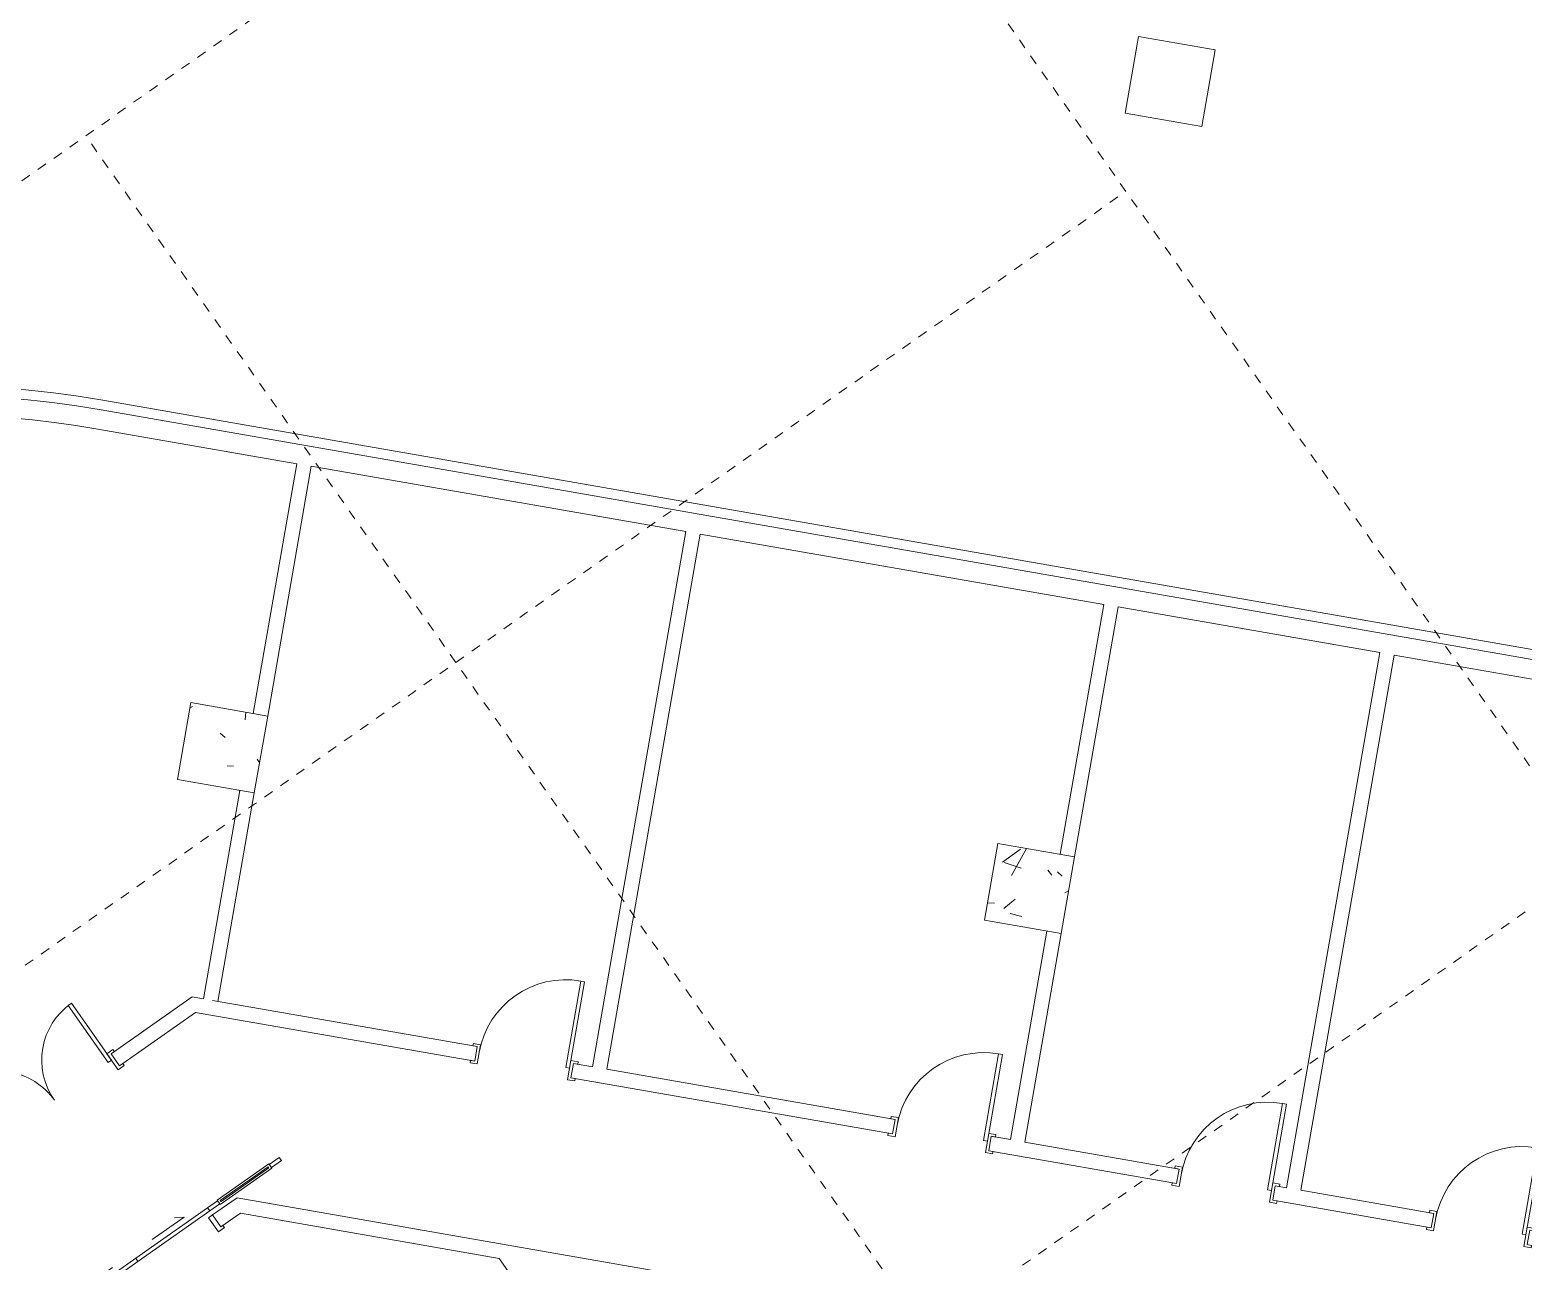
# Model space of a CAD drawing. Extents: x 274235 to 276654, y 142848 to 144425.
# Drawn here: x 276118.33 to 276133.65, y 143092.39 to 143105.01 of the extents above; entities that cross this region are included whole.
import ezdxf

# ---------------------------------------------------------------- set-up
doc = ezdxf.new("R2010")
doc.units = 0
doc.header["$LTSCALE"] = 1.5
doc.linetypes.add('ACM-G-CENTER', pattern=[50.800000000000004, 31.75, -6.350000000000001, 6.350000000000001, -6.350000000000001])
doc.layers.get('0').update_dxf_attribs({"linetype": 'CONTINUOUS', "lineweight": 0})
for name, color, linetype, lineweight in [('_ACM-A-DETL', 7, 'CONTINUOUS', 5), ('_ACM-A-DOOR', 1, 'CONTINUOUS', 5), ('_ACM-A-GRID', 3, 'CONTINUOUS', 5), ('_ACM-A-WALL-FULL', 6, 'CONTINUOUS', 13), ('_ACM-S-STRU-CLOS', 5, 'CONTINUOUS', 5)]:
    doc.layers.add(name, color=color, linetype=linetype, lineweight=lineweight)

# ---------------------------------------------------------------- blocks, each defined once
blk = doc.blocks.new('M_Concrete-Rectangular-Column - 800 x 800mm-V27-B1_Working')
at = {"layer": '_ACM-S-STRU-CLOS'}
h = blk.add_hatch(dxfattribs=at)
h.set_pattern_fill('FP_16', color=256, style=0, pattern_type=2)
h.set_pattern_definition([(49.99999999999999, (-882604.1240000001, -671604.566), (3643.681986006824, -318.7812880006761), [381, -4191]), (355, (-882604.1240000001, -671604.566), (-704.8562580461121, 3821.135846227694), [304.8, -3352.8]), (100.451, (-882300.484, -671631.1309999999), (2938.852362929117, 3502.332152374178), [323.8, -3561.801]), (46.184, (-882604.1240000001, -670588.566), (5421.581919880712, -840.8554984886337), [571.5, -6286.5]), (96.636, (-882152.325, -670658.636), (4748.051319755933, 4948.551449789822), [485.7, -5342.701999999999]), (351.184, (-882604.1240000001, -670588.566), (4748.100788072627, 4948.506072045693), [457.2, -5029.2]), (21, (-882096.1240000001, -670842.566), (3032.287836333134, -2045.304476687058), [381, -4191]), (326, (-882096.1240000001, -670842.566), (1236.042244531653, 3683.761809559103), [304.8, -3352.8]), (71.45100000000001, (-881843.433, -671013.0079999999), (4268.342513760047, 1638.424823382678), [323.8, -3561.801]), (37.50000000000001, (-882604.1240000001, -671604.566), (61.77206501183639, 1691.100777463062), [167.64, -3144.52, 167.64, -6601.46]), (37.50000000000001, (-882604.1240000001, -671604.566), (61.77206501183639, 1691.100777463062), [-3479.8, -3235.96, 167.64, -3197.86]), (7.499999999999999, (-882604.1240000001, -671604.566), (1336.393250206115, 2003.61149636239), [167.64, -1772.92, 167.64, -4351.02]), (7.499999999999999, (-882604.1240000001, -671604.566), (1336.393250206115, 2003.61149636239), [-2108.2, -3068.32, 167.64, -1115.06]), (327.5, (-883736.964, -671604.566), (2711.817807077548, -114.578640950727), [167.64, -1102.36, -9220.2]), (327.5, (-883736.964, -671604.566), (2711.817807077548, -114.578640950727), [-1270, 167.64, -3794.76, -5257.8]), (327.5, (-883736.964, -671604.566), (2711.817807077548, -114.578640950727), [-5232.4, 167.64, -5090.16]), (317.5, (-884244.964, -671604.566), (2962.585592803855, 508.5334453662156), [167.64, -1483.36, 167.64, -6197.6]), (317.5, (-884244.964, -671604.566), (2962.585592803855, 508.5334453662156), [-1818.64, -2463.8, 167.64, -3566.16])])
h.paths.add_polyline_path([(400.0000000009486, -399.9999999993547), (400.0000000009486, 400.0000000006368), (-399.9999999990774, 400.0000000006368), (-399.9999999990774, -399.9999999993547)])
at = {"layer": '_ACM-A-DETL', "color": 250}
for p, q in [((400.0000000000002, 400.0000000000002), (-399.9999999999999, 400.0000000000002)), ((-399.9999999999999, 400.0000000000002), (-399.9999999999999, -399.9999999999999)), ((400.0000000000002, -399.9999999999999), (400.0000000000002, 400.0000000000002)), ((-399.9999999999999, -399.9999999999999), (400.0000000000002, -399.9999999999999))]:
    blk.add_line(p, q, dxfattribs=at)
blk = doc.blocks.new('M_Concrete-Rectangular-Column - 800 x 800mm-V38-B1_Working')
at = {"layer": '_ACM-S-STRU-CLOS'}
h = blk.add_hatch(dxfattribs=at)
h.set_pattern_fill('FP_23', color=256, style=0, pattern_type=2)
h.set_pattern_definition([(49.99999999999999, (-882604.1240000001, -680004.566), (3643.681986006824, -318.7812880006761), [381, -4191]), (355, (-882604.1240000001, -680004.566), (-704.8562580461121, 3821.135846227694), [304.8, -3352.8]), (100.451, (-882300.484, -680031.1309999999), (2938.852362929117, 3502.332152374178), [323.8, -3561.801]), (46.184, (-882604.1240000001, -678988.566), (5421.581919880712, -840.8554984886337), [571.5, -6286.5]), (96.636, (-882152.325, -679058.6359999999), (4748.051319755933, 4948.551449789822), [485.7, -5342.701999999999]), (351.184, (-882604.1240000001, -678988.566), (4748.100788072627, 4948.506072045693), [457.2, -5029.2]), (21, (-882096.1240000001, -679242.566), (3032.287836333134, -2045.304476687058), [381, -4191]), (326, (-882096.1240000001, -679242.566), (1236.042244531653, 3683.761809559103), [304.8, -3352.8]), (71.45100000000001, (-881843.433, -679413.0079999999), (4268.342513760047, 1638.424823382678), [323.8, -3561.801]), (37.50000000000001, (-882604.1240000001, -680004.566), (61.77206501183639, 1691.100777463062), [167.64, -3144.52, 167.64, -6601.46]), (37.50000000000001, (-882604.1240000001, -680004.566), (61.77206501183639, 1691.100777463062), [-3479.8, -3235.96, 167.64, -3197.86]), (7.499999999999999, (-882604.1240000001, -680004.566), (1336.393250206115, 2003.61149636239), [167.64, -1772.92, 167.64, -4351.02]), (7.499999999999999, (-882604.1240000001, -680004.566), (1336.393250206115, 2003.61149636239), [-2108.2, -3068.32, 167.64, -1115.06]), (327.5, (-883736.964, -680004.566), (2711.817807077548, -114.578640950727), [167.64, -1102.36, -9220.2]), (327.5, (-883736.964, -680004.566), (2711.817807077548, -114.578640950727), [-1270, 167.64, -3794.76, -5257.8]), (327.5, (-883736.964, -680004.566), (2711.817807077548, -114.578640950727), [-5232.4, 167.64, -5090.16]), (317.5, (-884244.964, -680004.566), (2962.585592803855, 508.5334453662156), [167.64, -1483.36, 167.64, -6197.6]), (317.5, (-884244.964, -680004.566), (2962.585592803855, 508.5334453662156), [-1818.64, -2463.8, 167.64, -3566.16])])
h.paths.add_polyline_path([(400.0000000009486, -399.9999999993547), (400.0000000009486, 400.0000000006368), (-399.9999999990774, 400.0000000006368), (-399.9999999990774, -399.9999999993547)])
at = {"layer": '_ACM-A-DETL', "color": 250}
for p, q in [((400.0000000000002, 400.0000000000002), (-399.9999999999999, 400.0000000000002)), ((-399.9999999999999, 400.0000000000002), (-399.9999999999999, -399.9999999999999)), ((400.0000000000002, -399.9999999999999), (400.0000000000002, 400.0000000000002)), ((-399.9999999999999, -399.9999999999999), (400.0000000000002, -399.9999999999999))]:
    blk.add_line(p, q, dxfattribs=at)
blk = doc.blocks.new('M_Concrete-Rectangular-Column - 800 x 800mm-V1190-B1_Working')
at = {"layer": '_ACM-A-DETL', "color": 250}
for p, q in [((400.0000000000002, 400.0000000000002), (-399.9999999999999, 400.0000000000002)), ((-399.9999999999999, 400.0000000000002), (-399.9999999999999, -399.9999999999999)), ((400.0000000000002, -399.9999999999999), (400.0000000000002, 400.0000000000002)), ((-399.9999999999999, -399.9999999999999), (400.0000000000002, -399.9999999999999))]:
    blk.add_line(p, q, dxfattribs=at)
blk = doc.blocks.new('BASEMENT20250512')
at = {"layer": '_ACM-S-STRU-CLOS'}
for name, p in [('M_Concrete-Rectangular-Column - 800 x 800mm-V38-B1_Working', (882604.123868137, 680004.5655484797)), ('M_Concrete-Rectangular-Column - 800 x 800mm-V1190-B1_Working', (874204.1238979149, 671604.5655782577)), ('M_Concrete-Rectangular-Column - 800 x 800mm-V27-B1_Working', (882604.123868137, 671604.5655782577))]:
    blk.add_blockref(name, p, dxfattribs=at)
blk = doc.blocks.new('M_Concrete-Rectangular-Column - 800 x 800mm-V1-F5_Working')
at = {"layer": '_ACM-S-STRU-CLOS'}
h = blk.add_hatch(dxfattribs=at)
h.set_pattern_fill('FP_2', color=256, style=0, pattern_type=2)
h.set_pattern_definition([(49.99999999999999, (-882604.1240000001, -671604.566), (1457.47235942743, -127.5124112941153), [152.4, -1676.4]), (355, (-882604.1240000001, -671604.566), (-281.9423214106538, 1528.454121820989), [121.92, -1341.12]), (100.451, (-882482.668, -671615.192), (1175.54117813264, 1400.932700546505), [129.52, -1424.721]), (46.184, (-882604.1240000001, -671198.166), (2168.632479325518, -336.3419224575734), [228.6, -2514.6]), (96.636, (-882423.4040000001, -671226.194), (1899.220703450187, 1979.420801688256), [194.28, -2137.081]), (351.184, (-882604.1240000001, -671198.166), (1899.240117591927, 1979.402459470636), [182.88, -2011.68]), (21, (-882400.9240000001, -671299.766), (1212.914804469988, -818.1214889162425), [152.4, -1676.4]), (326, (-882400.9240000001, -671299.766), (494.4169517815951, 1473.504446177546), [121.92, -1341.12]), (71.45100000000001, (-882299.848, -671367.942), (1707.337131491297, 655.3696761195706), [129.52, -1424.721]), (37.50000000000001, (-882604.1240000001, -671604.566), (24.70938685064226, 676.4402371484604), [67.056, -1257.808, 67.056, -2640.584]), (37.50000000000001, (-882604.1240000001, -671604.566), (24.70938685064226, 676.4402371484604), [-1391.92, -1294.384, 67.056, -1279.144]), (7.499999999999999, (-882604.1240000001, -671604.566), (534.5577488708675, 801.4442541774883), [67.056, -709.168, 67.056, -1740.408]), (7.499999999999999, (-882604.1240000001, -671604.566), (534.5577488708675, 801.4442541774883), [-843.28, -1227.328, 67.056, -446.024]), (327.5, (-883057.26, -671604.566), (1084.727506429152, -45.83122648363428), [67.056, -440.944, 67.056, -3621.024]), (327.5, (-883057.26, -671604.566), (1084.727506429152, -45.83122648363428), [-575.056, -1517.904, 67.056, -2036.064]), (317.5, (-883260.46, -671604.566), (1185.034654813092, 203.4135379393795), [67.056, -593.344, 67.056, -2479.04]), (317.5, (-883260.46, -671604.566), (1185.034654813092, 203.4135379393795), [-727.456, -985.52, 67.056, -1426.464])])
h.paths.add_polyline_path([(400.0000000010179, -399.9999999991814), (400.0000000010179, 400.00000000081), (-399.9999999989388, 400.0000000008446), (-399.9999999989388, -399.9999999991467)])
at = {"layer": '_ACM-A-DETL'}
for p, q in [((400.0000000000002, 400.0000000000002), (-399.9999999999999, 400.0000000000002)), ((-399.9999999999999, 400.0000000000002), (-399.9999999999999, -399.9999999999999)), ((400.0000000000002, -399.9999999999999), (400.0000000000002, 400.0000000000002)), ((-399.9999999999999, -399.9999999999999), (400.0000000000002, -399.9999999999999))]:
    blk.add_line(p, q, dxfattribs=at)
blk = doc.blocks.new('ACM_Door-Regular-Double - 1523_1350_ D-2207750-F5_Working')
at = {"layer": '_ACM-A-DOOR'}
for p, q in [((-715.0000000000048, 735.0000000000022), (-675.0000000000097, 735.0000000000022)), ((-715.0000000000048, 20.00000000000209), (-715.0000000000048, 735.0000000000022)), ((-675.0000000000097, 735.0000000000022), (-675.0000000000097, 20.00000000000209)), ((674.9999999999901, 735.0000000000002), (714.9999999999883, 734.9999999999986)), ((674.9999999999901, 735.0000000000002), (674.9999999999901, 20.00000000000209)), ((714.9999999999883, 20.00000000000209), (714.9999999999883, 734.9999999999986)), ((-715.000000000006, 99.99999999999999), (-789.9999999999953, 99.99999999999999)), ((-789.9999999999953, 99.99999999999999), (-789.9999999999953, 74.99999999999999)), ((-789.9999999999953, 74.99999999999999), (-750.0000000000056, 74.99999999999999)), ((-750.0000000000056, 74.99999999999999), (-750.0000000000056, -74.99999999999999)), ((-715.0000000000048, -99.99999999999999), (-715.000000000006, 99.99999999999999)), ((-715.0000000000048, 20.00000000000209), (-675.0000000000097, 20.00000000000209)), ((674.9999999999901, 20.00000000000209), (714.9999999999883, 20.00000000000209)), ((789.9999999999973, 99.99999999999999), (714.9999999999862, 99.99999999999999)), ((714.9999999999862, 99.99999999999999), (714.9999999999883, -99.99999999999999)), ((749.999999999994, -74.99999999999999), (749.999999999994, 74.99999999999999)), ((749.9999999999945, 74.99999999999999), (789.9999999999973, 74.99999999999999)), ((789.9999999999973, 74.99999999999999), (789.9999999999973, 99.99999999999999)), ((-750.0000000000061, -74.99999999999999), (-790.0000000000048, -74.99999999999999)), ((-790.0000000000048, -74.99999999999999), (-790.0000000000048, -99.99999999999999)), ((-790.0000000000048, -99.99999999999999), (-715.0000000000048, -99.99999999999999)), ((714.9999999999883, -99.99999999999999), (789.9999999999883, -99.99999999999999)), ((789.9999999999883, -74.99999999999999), (749.999999999994, -74.99999999999999)), ((789.9999999999883, -99.99999999999999), (789.9999999999883, -74.99999999999999))]:
    blk.add_line(p, q, dxfattribs=at)
for centre, radius, start, end in [((-715.000000000006, 20.00000000000209), 715.0000000000007, 359.9999999999996, 89.99999999999993), ((714.9999999999941, 19.9999999999985), 714.9999999999995, 90.00000000000024, 179.9999999999999)]:
    blk.add_arc(centre, radius, start, end, dxfattribs=at)
blk = doc.blocks.new('ACM_Door-Regular-Single - 1023_900_ S-2207756-F5_Working')
at = {"layer": '_ACM-A-DOOR'}
for p, q in [((429.9999999999928, 920.0000000000001), (469.9999999999918, 919.4284547628718)), ((429.9999999999928, 920.0000000000001), (429.9999999999928, 20.00000000000209)), ((469.9999999999918, 20.00000000000209), (469.9999999999918, 919.4284547628718)), ((-470.0000000000093, 99.99999999999999), (-545.0000000000053, 99.99999999999999)), ((-545.0000000000053, 99.99999999999999), (-545.0000000000053, 74.99999999999999)), ((-545.0000000000053, 74.99999999999999), (-500.0000000000093, 74.99999999999999)), ((-500.0000000000093, 74.99999999999999), (-500.0000000000093, -74.99999999999999)), ((-470.0000000000084, -99.99999999999999), (-470.0000000000084, 99.99999999999999)), ((429.9999999999928, 20.00000000000209), (469.9999999999918, 20.00000000000209)), ((544.9999999999936, 99.99999999999999), (469.9999999999897, 99.99999999999999)), ((469.9999999999897, 99.99999999999999), (469.9999999999918, -99.99999999999999)), ((499.9999999999903, -74.99999999999999), (499.9999999999903, 74.99999999999999)), ((499.9999999999908, 74.99999999999999), (544.9999999999937, 74.99999999999999)), ((544.9999999999937, 74.99999999999999), (544.9999999999937, 99.99999999999999)), ((-500.0000000000098, -74.99999999999999), (-545.0000000000083, -74.99999999999999)), ((-545.0000000000083, -74.99999999999999), (-545.0000000000083, -99.99999999999999)), ((-545.0000000000083, -99.99999999999999), (-470.0000000000084, -99.99999999999999)), ((469.9999999999918, -99.99999999999999), (544.9999999999918, -99.99999999999999)), ((544.9999999999918, -74.99999999999999), (499.9999999999903, -74.99999999999999)), ((544.9999999999918, -99.99999999999999), (544.9999999999918, -74.99999999999999))]:
    blk.add_line(p, q, dxfattribs=at)
blk.add_arc((429.9999999999928, 20.00000000000006), 899.9999999999992, 89.99999999999994, 179.9999999999998, dxfattribs=at)
blk = doc.blocks.new('M_Concrete-Rectangular-Column - 800 x 800mm-V311-F5_Working')
at = {"layer": '_ACM-S-STRU-CLOS'}
h = blk.add_hatch(dxfattribs=at)
h.set_pattern_fill('FP_71', color=256, style=0, pattern_type=2)
h.set_pattern_definition([(49.99999999999999, (-874204.1240000001, -671604.566), (1457.47235942743, -127.5124112941153), [152.4, -1676.4]), (355, (-874204.1240000001, -671604.566), (-281.9423214106538, 1528.454121820989), [121.92, -1341.12]), (100.451, (-874082.668, -671615.192), (1175.54117813264, 1400.932700546505), [129.52, -1424.721]), (46.184, (-874204.1240000001, -671198.166), (2168.632479325518, -336.3419224575734), [228.6, -2514.6]), (96.636, (-874023.4040000001, -671226.194), (1899.220703450187, 1979.420801688256), [194.28, -2137.081]), (351.184, (-874204.1240000001, -671198.166), (1899.240117591927, 1979.402459470636), [182.88, -2011.68]), (21, (-874000.9240000001, -671299.766), (1212.914804469988, -818.1214889162425), [152.4, -1676.4]), (326, (-874000.9240000001, -671299.766), (494.4169517815951, 1473.504446177546), [121.92, -1341.12]), (71.45100000000001, (-873899.848, -671367.942), (1707.337131491297, 655.3696761195706), [129.52, -1424.721]), (37.50000000000001, (-874204.1240000001, -671604.566), (24.70938685064226, 676.4402371484604), [67.056, -1257.808, 67.056, -2640.584]), (37.50000000000001, (-874204.1240000001, -671604.566), (24.70938685064226, 676.4402371484604), [-1391.92, -1294.384, 67.056, -1279.144]), (7.499999999999999, (-874204.1240000001, -671604.566), (534.5577488708675, 801.4442541774883), [67.056, -709.168, 67.056, -1740.408]), (7.499999999999999, (-874204.1240000001, -671604.566), (534.5577488708675, 801.4442541774883), [-843.28, -1227.328, 67.056, -446.024]), (327.5, (-874657.26, -671604.566), (1084.727506429152, -45.83122648363428), [67.056, -440.944, 67.056, -3621.024]), (327.5, (-874657.26, -671604.566), (1084.727506429152, -45.83122648363428), [-575.056, -1517.904, 67.056, -2036.064]), (317.5, (-874860.46, -671604.566), (1185.034654813092, 203.4135379393795), [67.056, -593.344, 67.056, -2479.04]), (317.5, (-874860.46, -671604.566), (1185.034654813092, 203.4135379393795), [-727.456, -985.52, 67.056, -1426.464])])
h.paths.add_polyline_path([(400.0000000009486, -399.9999999990774), (400.0000000009486, 400.000000000914), (-399.9999999990081, 400.0000000009486), (-399.9999999990081, -399.9999999990428), (-107.1000477452593, -399.9999999990428)])
at = {"layer": '_ACM-A-DETL'}
for p, q in [((400.0000000000002, 400.0000000000002), (-399.9999999999999, 400.0000000000002)), ((-399.9999999999999, 400.0000000000002), (-399.9999999999999, -399.9999999999999)), ((400.0000000000002, -399.9999999999999), (400.0000000000002, 400.0000000000002)), ((-399.9999999999999, -399.9999999999999), (400.0000000000002, -399.9999999999999))]:
    blk.add_line(p, q, dxfattribs=at)
blk = doc.blocks.new('ACM_Door-Barn-Double - 1823_1700_ B-D-4176352-F5_Working')
at = {"layer": '_ACM-A-DOOR'}
for p, q in [((-925.0000000000082, 99.99999999999999), (-850.0000000000082, 99.99999999999999)), ((-925.0000000000082, 74.99999999999999), (-925.0000000000082, 99.99999999999999)), ((-900.0000000000103, 74.99999999999999), (-925.0000000000082, 74.99999999999999)), ((-900.0000000000098, -74.99999999999524), (-900.0000000000098, 74.99999999999999)), ((-850.0000000000082, 99.99999999999999), (-850.0000000000082, -74.99999999999508)), ((849.9999999999917, 99.99999999999999), (924.9999999999914, 99.99999999999999)), ((849.9999999999917, -74.99999999998957), (849.9999999999917, 99.99999999999997)), ((899.9999999999898, 74.99999999999999), (899.9999999999898, -74.99999999998941)), ((924.9999999999914, 74.99999999999999), (899.9999999999898, 74.99999999999999)), ((924.9999999999914, 99.99999999999999), (924.9999999999914, 74.99999999999999)), ((-1675.00000000001, -124.9999999999922), (-1800.000000000005, -124.9999999999922)), ((-1800.000000000005, -124.9999999999922), (-1800.000000000005, -164.9999999999919)), ((-1650.000000000008, -152.4999999999899), (-1650.000000000008, -137.4999999999948)), ((-1050.000000000009, -137.4999999999948), (-1650.000000000008, -137.4999999999948)), ((-1050.000000000009, -152.4999999999899), (-1650.000000000008, -152.4999999999899)), ((-1050.000000000009, -152.4999999999899), (-1050.000000000009, -137.4999999999948)), ((-900.0000000000069, -124.9999999999922), (-1025.000000000008, -124.9999999999922)), ((-850.000000000008, -74.99999999999507), (-900.0000000000098, -74.99999999999507)), ((-900.0000000000069, -164.9999999999919), (-900.0000000000069, -124.9999999999922)), ((899.9999999999903, -74.99999999998941), (849.9999999999917, -74.99999999998941)), ((899.9999999999905, -124.9999999999921), (1024.999999999991, -124.9999999999921)), ((899.9999999999905, -164.9999999999919), (899.9999999999905, -124.9999999999921)), ((1049.999999999993, -152.4999999999899), (1049.999999999993, -137.4999999999948)), ((1049.999999999993, -137.4999999999948), (1649.999999999992, -137.4999999999948)), ((1049.999999999993, -152.4999999999899), (1649.999999999992, -152.4999999999899)), ((1649.999999999992, -152.4999999999899), (1649.999999999992, -137.4999999999948)), ((1674.999999999993, -124.9999999999921), (1799.999999999989, -124.9999999999921)), ((1799.999999999989, -124.9999999999921), (1799.999999999989, -164.9999999999919)), ((-1800.000000000005, -164.9999999999919), (-1675.000000000009, -164.9999999999919)), ((-1025.000000000007, -164.9999999999919), (-900.0000000000069, -164.9999999999919)), ((-650.0000000000061, -224.9999999999925), (-563.3974596215623, -274.9999999999928)), ((-250.000000000006, -224.9999999999939), (-650.000000000006, -224.9999999999925)), ((249.9999999999895, -224.9999999999938), (649.9999999999895, -224.9999999999925)), ((649.9999999999897, -224.9999999999925), (563.3974596215459, -274.9999999999927)), ((1024.999999999991, -164.9999999999919), (899.9999999999905, -164.9999999999919)), ((1799.999999999989, -164.9999999999919), (1674.999999999992, -164.9999999999919))]:
    blk.add_line(p, q, dxfattribs=at)
at = {"layer": '_ACM-A-DOOR', "lineweight": 13}
for p, q in [((-1025.000000000005, -118.6499999999918), (-1675.000000000007, -118.6499999999918)), ((-1675.000000000007, -118.6499999999918), (-1675.000000000007, -171.3499999999916)), ((-1025.000000000005, -171.3499999999916), (-1025.000000000005, -118.6499999999918)), ((1024.999999999989, -118.6499999999918), (1674.99999999999, -118.6499999999918)), ((1024.999999999989, -171.3499999999916), (1024.999999999989, -118.6499999999918)), ((1674.99999999999, -118.6499999999918), (1674.99999999999, -171.3499999999916)), ((-1675.000000000007, -171.3499999999916), (-1025.000000000005, -171.3499999999916)), ((1674.99999999999, -171.3499999999916), (1024.999999999989, -171.3499999999916))]:
    blk.add_line(p, q, dxfattribs=at)
at = {"layer": '_ACM-A-DOOR', "lineweight": 5}
for p, q in [((-8.256861860900244e-12, -124.9999999999922), (-900.0000000000061, -124.9999999999922)), ((-8.256861860900244e-12, -164.9999999999919), (-8.256861860900244e-12, -124.9999999999922)), ((-8.256861860900244e-12, -124.9999999999921), (899.9999999999897, -124.9999999999921)), ((-8.256861860900244e-12, -164.9999999999919), (-8.256861860900244e-12, -124.9999999999921)), ((-900.0000000000069, -164.9999999999919), (-8.256861860900244e-12, -164.9999999999919)), ((899.9999999999905, -164.9999999999919), (-8.256861860900244e-12, -164.9999999999919))]:
    blk.add_line(p, q, dxfattribs=at)
blk = doc.blocks.new('5f0512')
at = {"layer": '_ACM-A-GRID', "linetype": 'ACM-G-CENTER'}
for p, q in [((-175977.8781503522, -100377.8784183624), (-122520.6056424055, -46920.60591040563)), ((-102155.9303228372, -67285.28118718369), (-122520.6056210117, -46920.60588901304)), ((-171310.9733945205, -105044.783174193), (-117853.7008865735, -51587.5106662364)), ((-108095.6272848044, -73224.97814915073), (-128460.3025829789, -52860.30285098008)), ((-165371.2764325532, -110984.4801361597), (-111914.0039246064, -57527.20762820297))]:
    blk.add_line(p, q, dxfattribs=at)
at = {"layer": '_ACM-A-WALL-FULL', "lineweight": 18}
for p, q in [((-103968.9245329362, -55499.99979155452), (-127823.5493247691, -55499.99979155452)), ((-127823.5493247691, -55799.99979155452), (-125749.9995533318, -55799.99979155452)), ((-125749.9995533318, -55799.99979155452), (-125749.9995533318, -58399.99979155639)), ((-125599.9995533318, -55799.99979155452), (-121699.9995831095, -55799.99979155452)), ((-125599.9995533318, -58399.99979155639), (-125599.9995533318, -55799.99979155452)), ((-121699.9995831095, -55799.99979155452), (-121699.9995831095, -61370.60585084744)), ((-121549.9995831097, -55799.99979155452), (-117349.9995831096, -55799.99979155452)), ((-121549.9995831096, -61370.60585084744), (-121549.9995831096, -55799.99979155452)), ((-117349.9995831096, -55799.99979155452), (-117349.9995831096, -58399.99979155639)), ((-117199.9995831096, -55799.99979155452), (-114474.9996128877, -55799.99979155452)), ((-117199.9995831096, -58399.99979155639), (-117199.9995831096, -55799.99979155452)), ((-114474.9996128879, -55799.99979155452), (-114474.9996128879, -61370.60585084755)), ((-114324.999612888, -55799.99979155452), (-111724.9996128876, -55799.99979155452)), ((-114324.999612888, -61370.60585084755), (-114324.999612888, -55799.99979155452)), ((-125749.9995533318, -59199.99979155639), (-125749.9995533318, -61370.60585084744)), ((-125599.9995533318, -61370.60585084744), (-125599.9995533318, -59199.99979155639)), ((-117349.9995831096, -59199.99979155639), (-117349.9995831096, -61370.60585084744)), ((-117199.9995831096, -61370.60585084744), (-117199.9995831096, -59199.99979155639)), ((-125869.0291181852, -61370.60585084744), (-126586.4695486346, -62088.04628129688)), ((-125749.9995533316, -61370.60585084721), (-125869.0291181852, -61370.60585084744)), ((-125656.8970838292, -61370.60585084744), (-122899.9995831094, -61370.60585084744)), ((-122899.9995831094, -61520.60585084732), (-122899.9995831094, -61370.60585084744)), ((-121699.9995831095, -61370.60585084744), (-121899.9995831095, -61370.60585084744)), ((-121899.9995831095, -61370.60585084744), (-121899.9995831095, -61520.60585084732)), ((-118549.9995831096, -61370.60585084744), (-121549.9995831096, -61370.60585084744)), ((-118549.9995831096, -61520.60585084732), (-118549.9995831096, -61370.60585084744)), ((-117349.9995831096, -61370.60585084744), (-117549.9995831097, -61370.60585084744)), ((-117549.9995831097, -61370.60585084744), (-117549.9995831097, -61520.60585084732)), ((-115593.3688900101, -61370.60585084755), (-117199.9995831096, -61370.60585084744)), ((-115593.3688900101, -61520.60585084744), (-115593.3688900101, -61370.60585084755)), ((-114474.9996128879, -61370.60585084755), (-114593.3688900102, -61370.60585084755)), ((-114593.3688900102, -61370.60585084755), (-114593.3688900102, -61520.60585084744)), ((-112943.3688900102, -61370.60585084755), (-114324.999612888, -61370.60585084755)), ((-112943.3688900102, -61520.60585084744), (-112943.3688900102, -61370.60585084755)), ((-126480.4035314566, -62194.11229847488), (-125806.8970838292, -61520.60585084732)), ((-125806.8970838292, -61520.60585084732), (-122899.9995831094, -61520.60585084732)), ((-121899.9995831095, -61520.60585084732), (-118549.9995831096, -61520.60585084732)), ((-117549.9995831097, -61520.60585084732), (-115593.3688900101, -61520.60585084744)), ((-114593.3688900102, -61520.60585084744), (-112943.3688900102, -61520.60585084744)), ((-126586.4695486346, -62088.04628129688), (-126480.4035314566, -62194.11229847488)), ((-125061.3126715574, -63320.60585084721), (-125278.3220034423, -63537.61518273223)), ((-119224.9996128877, -63320.60585084721), (-125061.3126715574, -63320.60585084721)), ((-125278.3220034423, -63537.61518273223), (-125172.2559862643, -63643.68119991012)), ((-125172.2559862643, -63643.68119991012), (-124999.1806372013, -63470.60585084709)), ((-124999.1806372013, -63470.60585084709), (-122304.7721762254, -63470.60585084709)), ((-122304.7721762254, -63470.60585084709), (-116651.6192729595, -69123.75875411241))]:
    blk.add_line(p, q, dxfattribs=at)
at = {"layer": '_ACM-A-WALL-FULL'}
blk.add_line((-103968.9245329362, -55599.99979155464), (-127823.5493247691, -55599.99979155464), dxfattribs=at)
at = {"layer": '_ACM-A-WALL-FULL', "lineweight": 18}
for radius, end in [(10300, 135), (10000.00000000001, 130.988832785788)]:
    blk.add_arc((-127823.5493247691, -65799.99979155452), radius, 90, end, dxfattribs=at)
at = {"layer": '_ACM-A-WALL-FULL'}
blk.add_arc((-127823.5493247692, -65799.99979155429), 10199.99999999971, 90, 135, dxfattribs=at)
at = {"layer": '_ACM-A-DOOR'}
for p in [(-122399.9995831095, -61445.60585084744), (-118049.9995831096, -61445.60585084744), (-115093.3688900102, -61445.60585084755), (-112443.3688900102, -61445.60585084755)]:
    blk.add_blockref('ACM_Door-Regular-Single - 1023_900_ S-2207756-F5_Working', p, dxfattribs=at)
for name, p, rotation in [('ACM_Door-Regular-Double - 1523_1350_ D-2207750-F5_Working', (-127063.7666259356, -62671.40937577584), 44.99999999999963), ('ACM_Door-Barn-Double - 1823_1700_ B-D-4176352-F5_Working', (-125861.6850979214, -64227.04429438908), 225)]:
    blk.add_blockref(name, p, dxfattribs=dict(at, rotation=rotation))
at = {"layer": '_ACM-S-STRU-CLOS'}
for name, p in [('M_Concrete-Rectangular-Column - 800 x 800mm-V311-F5_Working', (-125999.9995533319, -58799.99979155639)), ('M_Concrete-Rectangular-Column - 800 x 800mm-V1-F5_Working', (-117599.9995831097, -58799.99979155639))]:
    blk.add_blockref(name, p, dxfattribs=at)

msp = doc.modelspace()

# ---------------------------------------------------------------- block references
at = {"xscale": 0.0009999999999999994, "yscale": 0.001, "zscale": 0.001, "rotation": 350.1075696352769}
msp.add_blockref('BASEMENT20250512', (275143.7222229671, 142586.2208173259), dxfattribs=at)

# ---------------------------------------------------------------- next in the draw order: block references
msp.add_blockref('5f0512', (276254.5380815538, 143133.931731411), dxfattribs=at)

doc.saveas('drawing.dxf')
